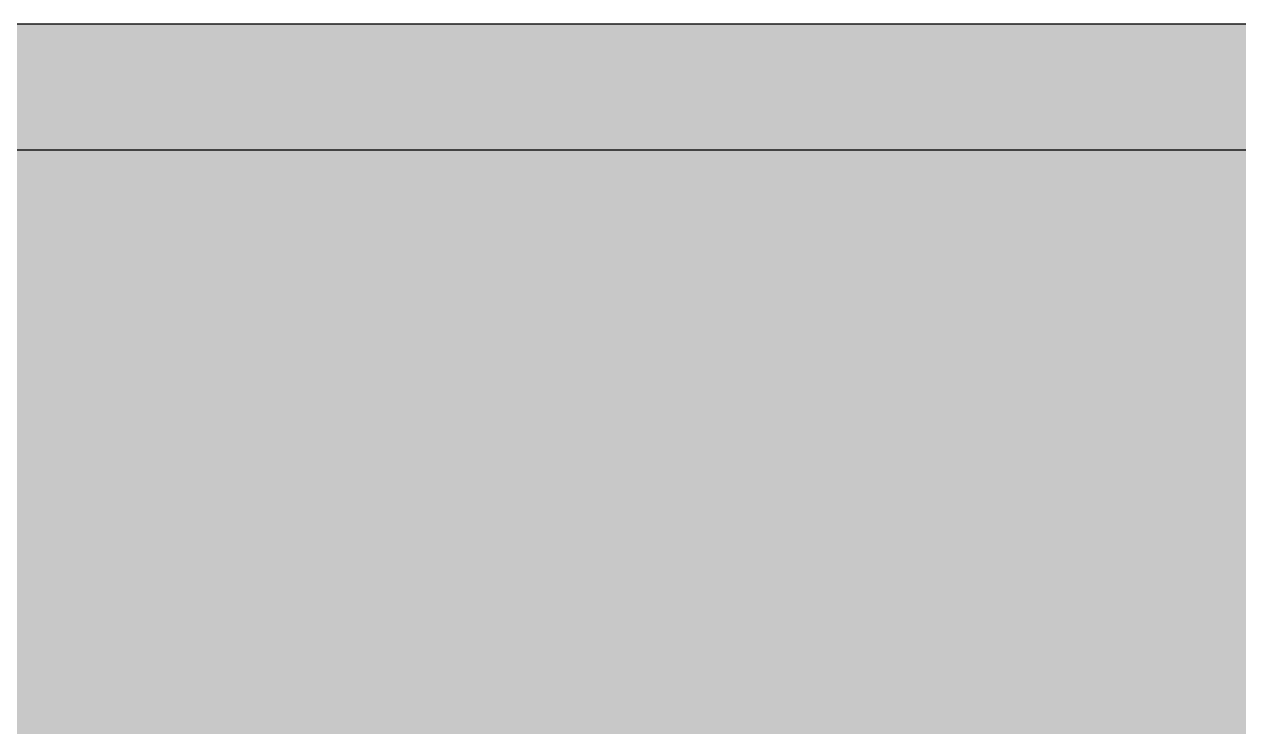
# Model space of a CAD drawing. Header units: metres. Extents: x -6.5 to 29.8, y -1.8 to 5.3.
# Drawn here: x 1.8658 to 1.9623, y 1.1612 to 1.217 of the extents above; entities that cross this region are included whole.
import ezdxf

# ---------------------------------------------------------------- set-up
doc = ezdxf.new("R2010")
doc.units = ezdxf.units.M
for name, color, linetype, true_color in [('BANDERA$BORDE', 40, 'Continuous', 0xffbf00), ('BANDERA$CIRCULO EXT', 40, 'Continuous', 0xffbf00), ('FONDO', 7, 'Continuous', 0x0f132e)]:
    doc.layers.add(name, color=color, linetype=linetype, true_color=true_color)

msp = doc.modelspace()

# ---------------------------------------------------------------- hatches: boundary and pattern name
at = {"layer": 'BANDERA$CIRCULO EXT'}
h = msp.add_hatch(color=256, dxfattribs=at)
h.paths.add_polyline_path([(1.746795064639294, 1.216973812998108), (1.74677042860865, 1.214754218621947), (1.746695645309861, 1.212515788583242), (1.74656943293154, 1.210259989059167), (1.746390555500581, 1.207988369208337), (1.746157828592169, 1.205702560199721), (1.745870125106118, 1.203404273820409), (1.745526381076743, 1.201095300645614), (1.745125601480951, 1.198777507756894), (1.744666866006912, 1.196452835997549), (1.744149334743568, 1.194123296757463), (1.743572253749474, 1.191790968283256), (1.742934960457997, 1.189457991513571), (1.742236888874868, 1.187126565443504), (1.741477574523461, 1.18479894202658), (1.740656659093035, 1.182477420627292), (1.739773894745537, 1.180164342041921), (1.738829148037494, 1.177862082110136), (1.737822403414969, 1.175573044944624), (1.736753766241589, 1.173299655810715), (1.735623465322269, 1.171044353692508), (1.734431854888405, 1.168809583586301), (1.733179416014037, 1.166597788566193), (1.731866757436668, 1.164411401670344), (1.730494615761159, 1.162252837659594), (1.729063855030176, 1.160124484702858), (1.727575465650195, 1.158028696045828), (1.726030562667771, 1.155967781721036), (1.724430383396778, 1.153944000358185), (1.72277628440341, 1.151959551153824), (1.721069737861869, 1.150016566058889), (1.719312327299735, 1.148117102241374), (1.717505742757948, 1.146263134879453), (1.715651775396027, 1.144456550337666), (1.713752311578513, 1.142699139775532), (1.711809326483577, 1.140992593233992), (1.709824877279217, 1.139338494240624), (1.707801095916366, 1.137738314969631), (1.705740181591574, 1.136193411987207), (1.703644392934544, 1.134705022607226), (1.701516039977808, 1.133274261876243), (1.699357475967057, 1.131902120200733), (1.697171089071209, 1.130589461623365), (1.694959294051101, 1.129337022748996), (1.692724523944894, 1.128145412315132), (1.690469221826687, 1.127015111395812), (1.688195832692778, 1.125946474222433), (1.685906795527266, 1.124939729599908), (1.683604535595481, 1.123994982891865), (1.681291457010111, 1.123112218544366), (1.678969935610822, 1.12229130311394), (1.676642312193898, 1.121531988762534), (1.674310886123831, 1.120833917179405), (1.671977909354146, 1.120196623887928), (1.669645580879939, 1.119619542893833), (1.667316041639853, 1.11910201163049), (1.664991369880508, 1.11864327615645), (1.662673576991788, 1.118242496560659), (1.660364603816992, 1.117898752531283), (1.65806631743768, 1.117611049045232), (1.655780508429064, 1.11737832213682), (1.653508888578234, 1.117199444705861), (1.65125308905416, 1.117073232327541), (1.649014659015454, 1.116998449028751), (1.646795064639294, 1.116973812998108), (1.646795064639294, 0.5414904515406606), (1.660873483721603, 0.5245874077668471), (1.674099888221854, 0.5076282777477543), (1.686474278140046, 0.4906130614833824), (1.69234196763087, 0.4820844210092167), (1.69799665347618, 0.4735417589737311), (1.703438335675975, 0.4649850753769258), (1.708667014230255, 0.4564143702188007), (1.71368268913902, 0.4478296434993558), (1.718485360402271, 0.439230895218591), (1.723075028020007, 0.4306181253765066), (1.727451691992229, 0.4219913339731022), (1.731615352318936, 0.4133505210083781), (1.735566009000128, 0.4046956864823341), (1.739303662035806, 0.3960268303949703), (1.742828311425969, 0.3873439527462867), (1.746139957170617, 0.3786470535362834), (1.749238599269751, 0.3699361327649602), (1.75212423772337, 0.3612111904323173), (1.754796872531474, 0.3524722265383544), (1.757256503694064, 0.3437192410830718), (1.759503131211139, 0.3349522340664695), (1.761536755082699, 0.3261712054885472), (1.763357375308745, 0.3173761553493052), (1.764964991889276, 0.3085670836487434), (1.766359604824292, 0.2997439903868617), (1.767541214113794, 0.2909068755636603), (1.768509819757781, 0.2820557391791391), (1.769265421756254, 0.273190581233298), (1.769808020109211, 0.2643114017261371), (1.779234250420753, 0.244417034515183), (1.78887854206184, 0.2251141030262891), (1.798740895032472, 0.2064026072594556), (1.808821309332649, 0.1882825472146823), (1.819119784962371, 0.1707539228919694), (1.829636321921638, 0.1538167342913168), (1.840370920210451, 0.1374709814127246), (1.851323579828809, 0.1217166642561926), (1.862494300776711, 0.1065537828217209), (1.873883083054159, 0.09198233710930954), (1.885489926661152, 0.07800232711895848), (1.897314831597691, 0.06461375285066773), (1.909357797863774, 0.05181661430443728), (1.921618825459402, 0.03961091148026714), (1.934097914384576, 0.02799664437815732), (1.940419231845742, 0.02241129922287502), (1.946795064639295, 0.0169738129981078), (1.953170897432847, 0.02241129922287502), (1.959492214894013, 0.02799664437815732), (1.971971303819187, 0.03961091148026714), (1.984232331414815, 0.05181661430443728), (1.996275297680899, 0.06461375285066773), (2.008100202617437, 0.07800232711895848), (2.01970704622443, 0.09198233710930954), (2.031095828501878, 0.1065537828217209), (2.04226654944978, 0.1217166642561926), (2.053219209068138, 0.1374709814127246), (2.06395380735695, 0.1538167342913168), (2.074470344316218, 0.1707539228919694), (2.08476881994594, 0.1882825472146823), (2.094849234246117, 0.2064026072594556), (2.104711587216749, 0.2251141030262891), (2.114355878857836, 0.244417034515183), (2.123782109169378, 0.2643114017261371), (2.124324707522335, 0.273190581233298), (2.125080309520808, 0.2820557391791391), (2.126048915164795, 0.2909068755636603), (2.127230524454297, 0.2997439903868617), (2.128625137389313, 0.3085670836487434), (2.130232753969844, 0.3173761553493052), (2.13205337419589, 0.3261712054885472), (2.134086998067451, 0.3349522340664693), (2.136333625584526, 0.3437192410830717), (2.138793256747116, 0.3524722265383543), (2.14146589155522, 0.3612111904323171), (2.144351530008839, 0.3699361327649601), (2.147450172107972, 0.3786470535362833), (2.15076181785262, 0.3873439527462866), (2.154286467242783, 0.3960268303949702), (2.158024120278461, 0.4046956864823339), (2.161974776959653, 0.4133505210083779), (2.16613843728636, 0.421991333973102), (2.170515101258582, 0.4306181253765063), (2.175104768876318, 0.4392308952185909), (2.179907440139569, 0.4478296434993556), (2.184923115048335, 0.4564143702188005), (2.190151793602615, 0.4649850753769256), (2.19559347580241, 0.4735417589737308), (2.201248161647719, 0.4820844210092162), (2.207115851138543, 0.4906130614833819), (2.219490241056735, 0.5076282777477539), (2.232716645556986, 0.5245874077668465), (2.246795064639295, 0.54149045154066), (2.246795064639294, 1.116973812998108), (2.244575470263133, 1.116998449028751), (2.242337040224428, 1.117073232327541), (2.240081240700353, 1.117199444705861), (2.237809620849523, 1.11737832213682), (2.235523811840907, 1.117611049045232), (2.233225525461596, 1.117898752531283), (2.230916552286801, 1.118242496560659), (2.228598759398079, 1.11864327615645), (2.226274087638735, 1.11910201163049), (2.22394454839865, 1.119619542893833), (2.221612219924442, 1.120196623887928), (2.219279243154757, 1.120833917179405), (2.216947817084691, 1.121531988762534), (2.214620193667766, 1.12229130311394), (2.212298672268478, 1.123112218544366), (2.209985593683107, 1.123994982891865), (2.207683333751322, 1.124939729599908), (2.205394296585809, 1.125946474222433), (2.203120907451901, 1.127015111395812), (2.200865605333693, 1.128145412315132), (2.198630835227486, 1.129337022748996), (2.196419040207378, 1.130589461623365), (2.194232653311529, 1.131902120200733), (2.19207408930078, 1.133274261876243), (2.189945736344044, 1.134705022607226), (2.187849947687014, 1.136193411987207), (2.185789033362222, 1.137738314969631), (2.183765251999371, 1.139338494240624), (2.18178080279501, 1.140992593233992), (2.179837817700074, 1.142699139775532), (2.17793835388256, 1.144456550337666), (2.176084386520639, 1.146263134879453), (2.174277801978852, 1.148117102241374), (2.172520391416718, 1.150016566058889), (2.170813844875177, 1.151959551153824), (2.169159745881809, 1.153944000358185), (2.167559566610816, 1.155967781721036), (2.166014663628393, 1.158028696045828), (2.164526274248412, 1.160124484702858), (2.163095513517428, 1.162252837659594), (2.161723371841918, 1.164411401670344), (2.16041071326455, 1.166597788566193), (2.159158274390182, 1.168809583586301), (2.157966663956318, 1.171044353692508), (2.156836363036998, 1.173299655810715), (2.155767725863619, 1.175573044944624), (2.154760981241094, 1.177862082110136), (2.153816234533051, 1.180164342041921), (2.152933470185553, 1.182477420627292), (2.152112554755126, 1.18479894202658), (2.15135324040372, 1.187126565443504), (2.150655168820591, 1.189457991513571), (2.150017875529113, 1.191790968283256), (2.149440794535019, 1.194123296757463), (2.148923263271675, 1.196452835997549), (2.148464527797636, 1.198777507756894), (2.148063748201844, 1.201095300645614), (2.147720004172469, 1.203404273820409), (2.147432300686418, 1.205702560199721), (2.147199573778005, 1.207988369208337), (2.147020696347047, 1.210259989059167), (2.146894483968727, 1.212515788583242), (2.146819700669937, 1.214754218621947), (2.146795064639294, 1.216973812998108)], flags=0)
h.paths.add_polyline_path([(2.086610447010974, 0.2121887453004001), (2.078847718422963, 0.1981083685286606), (2.070954892126924, 0.1843881261053961), (2.062931968122854, 0.1710280180306065), (2.054778946410756, 0.1580280443042918), (2.046495826990628, 0.1453882049264521), (2.038082609862471, 0.1331084998970873), (2.029539295026285, 0.1211889292161975), (2.02086588248207, 0.1096294928837826), (2.012062372229825, 0.0984301908998426), (2.003128764269551, 0.08759102326437757), (1.994065058601248, 0.07711198997738747), (1.984871255224916, 0.0669930910388723), (1.975547354140555, 0.05723432644883207), (1.966093355348164, 0.04783569620726678), (1.956509258847744, 0.03879720031417642), (1.946795064639295, 0.03011883876956101), (1.937080870430846, 0.03879720031417636), (1.927496773930425, 0.04783569620726663), (1.918042775138035, 0.05723432644883185), (1.908718874053673, 0.066993091038872), (1.899525070677341, 0.07711198997738708), (1.890461365009038, 0.0875910232643771), (1.881527757048764, 0.09843019089984203), (1.872724246796519, 0.1096294928837819), (1.864050834252304, 0.1211889292161968), (1.855507519416117, 0.1331084998970865), (1.84709430228796, 0.1453882049264512), (1.838811182867833, 0.1580280443042908), (1.830658161155734, 0.1710280180306054), (1.822635237151665, 0.1843881261053948), (1.814742410855624, 0.1981083685286593), (1.806979682267613, 0.2121887453003986), (1.806779384664897, 0.2135433800732113), (1.806607858220099, 0.2149264378383948), (1.806466352869478, 0.2163380055611747), (1.806356118549291, 0.2177781702067767), (1.806278405195797, 0.2192470187404265), (1.806234462745254, 0.2207446381273495), (1.806225541133919, 0.2222711153327715), (1.806252890298051, 0.2238265373219182), (1.806317760173907, 0.225410991060015), (1.806421400697746, 0.2270245635122877), (1.806565061805825, 0.228667341643962), (1.806749993434403, 0.2303394124202633), (1.806977445519738, 0.2320408628064175), (1.807248667998087, 0.23377177976765), (1.807564910805708, 0.2355322502691866), (1.80792742387886, 0.2373223612762529), (1.8083374571538, 0.2391421997540745), (1.808796260566787, 0.240991852667877), (1.809305084054078, 0.242871406982886), (1.809865177551932, 0.2447809496643273), (1.810477790996606, 0.2467205676774264), (1.811144174324358, 0.248690347987409), (1.811865577471447, 0.2506903775595007), (1.81264325037413, 0.2527207433589271), (1.813478442968666, 0.2547815323509139), (1.814372405191311, 0.2568728315006867), (1.815326386978326, 0.2589947277734712), (1.816341638265966, 0.2611473081344929), (1.817419408990491, 0.2633306595489776), (1.818560949088158, 0.2655448689821508), (1.821040337147951, 0.2700662097654653), (1.823789801935408, 0.2747120262062416), (1.826819342940595, 0.2794830140262846), (1.830138959653575, 0.2843798689473996), (1.833758651564411, 0.2894032866913915), (1.837688418163168, 0.2945539629800655), (1.841938258939909, 0.2998325935352266), (1.846518173384698, 0.3052398740786798), (1.8514381609876, 0.3107765003322303), (1.856708221238678, 0.316443168017683), (1.862338353627996, 0.3222405728568432), (1.868338557645618, 0.3281694105715157), (1.874718832781607, 0.3342303768835057), (1.881489178526029, 0.3404241675146183), (1.888659594368946, 0.3467514781866586), (1.904240634310522, 0.3598094425407423), (1.902675384787102, 0.359501306251481), (1.901026257014901, 0.3591359334311709), (1.899297210437403, 0.3587151897071157), (1.897492204498089, 0.3582409407066193), (1.893670152307946, 0.3571393893855186), (1.889591775992328, 0.3558462044863002), (1.885288751099096, 0.3543763110273951), (1.880792753176108, 0.3527446340272345), (1.871348540432298, 0.3490556294768716), (1.861512542143767, 0.3448985909826611), (1.851538162693386, 0.3403929186920522), (1.841678806464023, 0.3356580127524945), (1.832187877838548, 0.3308132733114375), (1.825598824183023, 0.3272394083634974), (1.822388314191146, 0.3254015922370904), (1.819212328552948, 0.3235016957916145), (1.816054752115746, 0.3215186006139867), (1.812899469726857, 0.3194311882911239), (1.809730366233598, 0.3172183404099431), (1.806531326483285, 0.3148589385573611), (1.803286235323236, 0.312331864320295), (1.799978977600766, 0.3096159992856615), (1.796593438163193, 0.3066902250403777), (1.793113501857833, 0.3035334231713603), (1.789523053532004, 0.3001244752655264), (1.785805978033022, 0.2964422629097929), (1.781946160208203, 0.2924656676910766), (1.777927484904865, 0.2881735711962945), (1.776923672125763, 0.2964054600045033), (1.775740402872194, 0.3046244234107046), (1.774377677144159, 0.3128304614148987), (1.772835494941657, 0.3210235740170854), (1.771113856264689, 0.3292037612172647), (1.769212761113253, 0.3373710230154366), (1.767132209487352, 0.3455253594116012), (1.764872201386983, 0.3536667704057585), (1.762432736812148, 0.3617952559979084), (1.759813815762846, 0.3699108161880509), (1.757015438239078, 0.378013450976186), (1.754037604240843, 0.3861031603623138), (1.750880313768142, 0.3941799443464342), (1.747543566820974, 0.4022438029285473), (1.744027363399339, 0.410294736108653), (1.740331703503238, 0.4183327438867513), (1.736456587132669, 0.4263578262628424), (1.732402014287635, 0.4343699832369259), (1.728167984968133, 0.4423692148090022), (1.723754499174166, 0.4503555209790711), (1.71438915816283, 0.4662893571131869), (1.704305991253627, 0.4821714916392732), (1.693504998446558, 0.4980019245573301), (1.681986179741623, 0.5137806558673574), (1.66974953513882, 0.5295076855693555), (1.656795064638152, 0.545183013663324), (1.656795064639297, 1.107429301497063), (1.658991318696958, 1.107652033891823), (1.661198165312187, 1.107920841048651), (1.663414299657131, 1.108236510164976), (1.665638367560181, 1.108599785043833), (1.667868966971093, 1.109011362856811), (1.670104649655149, 1.109471890939055), (1.672343923118764, 1.109981963633785), (1.674585252767499, 1.110542119204385), (1.676827064295981, 1.111152836832592), (1.679067746307581, 1.111814533721673), (1.6813056531601, 1.112527562323662), (1.683539108031943, 1.113292207709799), (1.685766406201552, 1.114108685103183), (1.687985818531059, 1.11497713759234), (1.690195595143344, 1.115897634043972), (1.692393969279917, 1.116870167232448), (1.694579161325311, 1.117894652202799), (1.69674938298198, 1.118970924882916), (1.698902841578129, 1.120098740959458), (1.701037744489349, 1.121277775030565), (1.703152303653623, 1.122507620046964), (1.705244740157964, 1.123787787051279), (1.707313288873895, 1.125117705223549), (1.709356203118094, 1.126496722238971), (1.711371759313784, 1.127924104941773), (1.713358261627976, 1.129399040336989), (1.715314046559364, 1.130920636899618), (1.717237487451644, 1.132487926198436), (1.719126998907149, 1.134099864829389), (1.720981041076169, 1.135755336651231), (1.722798123797892, 1.13745315531386), (1.724576810569815, 1.139192067067585), (1.72631572232354, 1.140970753839508), (1.728013540986169, 1.142787836561232), (1.729669012808012, 1.144641878730252), (1.731280951438964, 1.146531390185757), (1.732848240737783, 1.148454831078036), (1.734369837300412, 1.150410616009424), (1.735844772695627, 1.152397118323615), (1.73727215539843, 1.154412674519306), (1.738651172413852, 1.156455588763505), (1.739981090586122, 1.158524137479436), (1.741261257590437, 1.160616573983777), (1.742491102606837, 1.162731133148052), (1.743670136677944, 1.164866036059272), (1.744797952754484, 1.16701949465542), (1.745874225434602, 1.16918971631209), (1.746898710404953, 1.171374908357484), (1.747871243593429, 1.173573282494058), (1.748791740045061, 1.175783059106342), (1.749660192534219, 1.17800247143585), (1.750476669927603, 1.180229769605459), (1.75124131531374, 1.182463224477302), (1.751954343915728, 1.184701131329821), (1.75261604080481, 1.186941813341421), (1.753226758433017, 1.189183624869903), (1.753786914003618, 1.191424954518638), (1.754296986698347, 1.193664227982252), (1.754757514780591, 1.195899910666309), (1.755169092593569, 1.198130510077221), (1.755532367472427, 1.200354577980272), (1.755848036588751, 1.202570712325215), (1.75611684374558, 1.204777558940444), (1.75633957614034, 1.206973812998105), (2.13725055313825, 1.206973812998105), (2.13747328553301, 1.204777558940444), (2.137742092689838, 1.202570712325215), (2.138057761806163, 1.200354577980271), (2.13842103668502, 1.198130510077221), (2.138832614497999, 1.195899910666309), (2.139293142580242, 1.193664227982252), (2.139803215274971, 1.191424954518638), (2.140363370845571, 1.189183624869903), (2.140974088473779, 1.186941813341421), (2.14163578536286, 1.18470113132982), (2.142348813964848, 1.182463224477301), (2.143113459350985, 1.180229769605458), (2.143929936744369, 1.178002471435849), (2.144798389233527, 1.175783059106342), (2.145718885685159, 1.173573282494057), (2.146691418873635, 1.171374908357484), (2.147715903843986, 1.169189716312091), (2.148792176524104, 1.16701949465542), (2.149919992600644, 1.164866036059272), (2.151099026671751, 1.162731133148052), (2.152328871688151, 1.160616573983777), (2.153609038692466, 1.158524137479436), (2.154938956864736, 1.156455588763505), (2.156317973880157, 1.154412674519306), (2.15774535658296, 1.152397118323616), (2.159220291978175, 1.150410616009425), (2.160741888540804, 1.148454831078036), (2.162309177839623, 1.146531390185757), (2.163921116470576, 1.144641878730252), (2.165576588292419, 1.142787836561232), (2.167274406955047, 1.140970753839509), (2.169013318708771, 1.139192067067585), (2.170792005480695, 1.137453155313861), (2.172609088202419, 1.135755336651232), (2.174463130371438, 1.134099864829389), (2.176352641826944, 1.132487926198437), (2.178276082719222, 1.130920636899618), (2.18023186765061, 1.129399040336989), (2.182218369964802, 1.127924104941774), (2.184233926160492, 1.126496722238971), (2.186276840404691, 1.12511770522355), (2.188345389120622, 1.12378778705128), (2.190437825624963, 1.122507620046965), (2.192552384789238, 1.121277775030565), (2.194687287700458, 1.120098740959458), (2.196840746296606, 1.118970924882917), (2.199010967953277, 1.1178946522028), (2.20119615999867, 1.116870167232449), (2.203394534135243, 1.115897634043973), (2.205604310747528, 1.114977137592341), (2.207823723077035, 1.114108685103183), (2.210051021246644, 1.113292207709799), (2.212284476118487, 1.112527562323662), (2.214522382971007, 1.111814533721674), (2.216763064982607, 1.111152836832593), (2.219004876511089, 1.110542119204385), (2.221246206159824, 1.109981963633786), (2.223485479623438, 1.109471890939056), (2.225721162307495, 1.109011362856812), (2.227951761718406, 1.108599785043834), (2.230175829621456, 1.108236510164977), (2.2323919639664, 1.107920841048652), (2.234598810581629, 1.107652033891823), (2.23679506463929, 1.107429301497064), (2.236795064640436, 0.5451830136633229), (2.223840594139768, 0.5295076855693545), (2.211603949536966, 0.5137806558673566), (2.20008513083203, 0.4980019245573291), (2.189284138024961, 0.4821714916392723), (2.179200971115759, 0.4662893571131861), (2.169835630104424, 0.4503555209790704), (2.165422144310456, 0.4423692148090015), (2.161188114990954, 0.4343699832369253), (2.157133542145919, 0.4263578262628417), (2.153258425775352, 0.4183327438867507), (2.14956276587925, 0.4102947361086524), (2.146046562457615, 0.4022438029285468), (2.142709815510447, 0.3941799443464337), (2.139552525037745, 0.3861031603623133), (2.13657469103951, 0.3780134509761855), (2.133776313515742, 0.3699108161880504), (2.131157392466441, 0.361795255997908), (2.128717927891606, 0.3536667704057582), (2.126457919791237, 0.345525359411601), (2.124377368165336, 0.3373710230154364), (2.122476273013901, 0.3292037612172646), (2.120754634336932, 0.3210235740170853), (2.11921245213443, 0.3128304614148987), (2.117849726406395, 0.3046244234107047), (2.116666457152827, 0.2964054600045033), (2.115662644373725, 0.2881735711962946), (2.111643969070387, 0.2924656676910767), (2.107784151245568, 0.2964422629097929), (2.104067075746585, 0.3001244752655264), (2.100476627420756, 0.3035334231713603), (2.096996691115396, 0.3066902250403777), (2.093611151677823, 0.3096159992856615), (2.090303893955354, 0.312331864320295), (2.087058802795304, 0.3148589385573611), (2.083859763044991, 0.3172183404099431), (2.080690659551732, 0.3194311882911239), (2.077535377162843, 0.3215186006139867), (2.074377800725641, 0.3235016957916145), (2.071201815087444, 0.3254015922370904), (2.067991305095567, 0.3272394083634974), (2.061402251440041, 0.3308132733114375), (2.051911322814566, 0.3356580127524945), (2.042051966585203, 0.3403929186920522), (2.032077587134822, 0.3448985909826611), (2.022241588846292, 0.3490556294768716), (2.012797376102482, 0.3527446340272345), (2.008301378179493, 0.3543763110273951), (2.003998353286261, 0.3558462044863002), (1.999919976970644, 0.3571393893855186), (1.9960979247805, 0.3582409407066193), (1.994292918841186, 0.3587151897071157), (1.992563872263688, 0.3591359334311709), (1.990914744491488, 0.359501306251481), (1.989349494968067, 0.3598094425407423), (2.004930534909643, 0.3467514781866571), (2.012100950752558, 0.3404241675146131), (2.018871296496975, 0.3342303768834934), (2.025251571632959, 0.3281694105714917), (2.031251775650571, 0.3222405728568017), (2.036881908039875, 0.3164431680176172), (2.042151968290936, 0.3107765003321319), (2.047071955893815, 0.3052398740785398), (2.051651870338576, 0.2998325935350346), (2.055901711115284, 0.2945539629798099), (2.059831477713999, 0.2894032866910597), (2.063451169624787, 0.2843798689469776), (2.066770786337709, 0.2794830140257577), (2.06980032734283, 0.2747120262055934), (2.072549792130213, 0.2700662097646787), (2.075029180189921, 0.2655448689812072), (2.076170720287542, 0.2633306595479483), (2.077248491012018, 0.2611473081333729), (2.078263742299606, 0.2589947277722552), (2.079217724086566, 0.2568728314993696), (2.080111686309154, 0.25478153234949), (2.080946878903629, 0.2527207433573908), (2.081724551806248, 0.2506903775578462), (2.08244595495327, 0.2486903479856305), (2.083112338280952, 0.2467205676755178), (2.083724951725552, 0.2447809496622824), (2.084285045223329, 0.2428714069806985), (2.08479386871054, 0.2409918526655403), (2.085252672123443, 0.2391421997515821), (2.085662705398295, 0.237322361273598), (2.086025218471355, 0.2355322502663623), (2.086341461278881, 0.2337717797646493), (2.086612683757131, 0.2320408628032331), (2.086840135842363, 0.2303394124168879), (2.087025067470833, 0.228667341640388), (2.087168728578801, 0.2270245635085077), (2.087272369102524, 0.225410991056021), (2.087337238978261, 0.2238265373177023), (2.087364588142268, 0.2222711153283258), (2.087355666530805, 0.2207446381226656), (2.087311724080128, 0.2192470187354961), (2.087234010726497, 0.2177781702015914), (2.087123776406168, 0.2163380055557258), (2.086982271055399, 0.2149264378326734), (2.08681074461045, 0.2135433800672086)], flags=0)
at = {"layer": 'FONDO'}
msp.add_hatch(color=256, dxfattribs=at).paths.add_polyline_path([(2.086610447010974, 0.2121887453004001), (2.078847718422963, 0.1981083685286606), (2.070954892126924, 0.1843881261053961), (2.062931968122854, 0.1710280180306065), (2.054778946410756, 0.1580280443042918), (2.046495826990628, 0.1453882049264521), (2.038082609862471, 0.1331084998970873), (2.029539295026285, 0.1211889292161975), (2.02086588248207, 0.1096294928837826), (2.012062372229825, 0.0984301908998426), (2.003128764269551, 0.08759102326437757), (1.994065058601248, 0.07711198997738747), (1.984871255224916, 0.0669930910388723), (1.975547354140555, 0.05723432644883207), (1.966093355348164, 0.04783569620726678), (1.956509258847744, 0.03879720031417642), (1.946795064639295, 0.03011883876956101), (1.937080870430846, 0.03879720031417636), (1.927496773930425, 0.04783569620726663), (1.918042775138035, 0.05723432644883185), (1.908718874053673, 0.066993091038872), (1.899525070677341, 0.07711198997738708), (1.890461365009038, 0.0875910232643771), (1.881527757048764, 0.09843019089984203), (1.872724246796519, 0.1096294928837819), (1.864050834252304, 0.1211889292161968), (1.855507519416117, 0.1331084998970865), (1.84709430228796, 0.1453882049264512), (1.838811182867833, 0.1580280443042908), (1.830658161155734, 0.1710280180306054), (1.822635237151665, 0.1843881261053948), (1.814742410855624, 0.1981083685286593), (1.806979682267613, 0.2121887453003986), (1.806779384664897, 0.2135433800732113), (1.806607858220099, 0.2149264378383948), (1.806466352869478, 0.2163380055611747), (1.806356118549291, 0.2177781702067767), (1.806278405195797, 0.2192470187404265), (1.806234462745254, 0.2207446381273495), (1.806225541133919, 0.2222711153327715), (1.806252890298051, 0.2238265373219182), (1.806317760173907, 0.225410991060015), (1.806421400697746, 0.2270245635122877), (1.806565061805825, 0.228667341643962), (1.806749993434403, 0.2303394124202633), (1.806977445519738, 0.2320408628064175), (1.807248667998087, 0.23377177976765), (1.807564910805708, 0.2355322502691866), (1.80792742387886, 0.2373223612762529), (1.8083374571538, 0.2391421997540745), (1.808796260566787, 0.240991852667877), (1.809305084054078, 0.242871406982886), (1.809865177551932, 0.2447809496643273), (1.810477790996606, 0.2467205676774264), (1.811144174324358, 0.248690347987409), (1.811865577471447, 0.2506903775595007), (1.81264325037413, 0.2527207433589271), (1.813478442968666, 0.2547815323509139), (1.814372405191311, 0.2568728315006867), (1.815326386978326, 0.2589947277734712), (1.816341638265966, 0.2611473081344929), (1.817419408990491, 0.2633306595489776), (1.818560949088158, 0.2655448689821508), (1.821040337147951, 0.2700662097654653), (1.823789801935408, 0.2747120262062416), (1.826819342940595, 0.2794830140262846), (1.830138959653575, 0.2843798689473996), (1.833758651564411, 0.2894032866913915), (1.837688418163168, 0.2945539629800655), (1.841938258939909, 0.2998325935352266), (1.846518173384698, 0.3052398740786798), (1.8514381609876, 0.3107765003322303), (1.856708221238678, 0.316443168017683), (1.862338353627996, 0.3222405728568432), (1.868338557645618, 0.3281694105715157), (1.874718832781607, 0.3342303768835057), (1.881489178526029, 0.3404241675146183), (1.888659594368946, 0.3467514781866586), (1.904240634310522, 0.3598094425407423), (1.902675384787102, 0.359501306251481), (1.901026257014901, 0.3591359334311709), (1.899297210437403, 0.3587151897071157), (1.897492204498089, 0.3582409407066193), (1.893670152307946, 0.3571393893855186), (1.889591775992328, 0.3558462044863002), (1.885288751099096, 0.3543763110273951), (1.880792753176108, 0.3527446340272345), (1.871348540432298, 0.3490556294768716), (1.861512542143767, 0.3448985909826611), (1.851538162693386, 0.3403929186920522), (1.841678806464023, 0.3356580127524945), (1.832187877838548, 0.3308132733114375), (1.825598824183023, 0.3272394083634974), (1.822388314191146, 0.3254015922370904), (1.819212328552948, 0.3235016957916145), (1.816054752115746, 0.3215186006139867), (1.812899469726857, 0.3194311882911239), (1.809730366233598, 0.3172183404099431), (1.806531326483285, 0.3148589385573611), (1.803286235323236, 0.312331864320295), (1.799978977600766, 0.3096159992856615), (1.796593438163193, 0.3066902250403777), (1.793113501857833, 0.3035334231713603), (1.789523053532004, 0.3001244752655264), (1.785805978033022, 0.2964422629097929), (1.781946160208203, 0.2924656676910766), (1.777927484904865, 0.2881735711962945), (1.776923672125763, 0.2964054600045033), (1.775740402872194, 0.3046244234107046), (1.774377677144159, 0.3128304614148987), (1.772835494941657, 0.3210235740170854), (1.771113856264689, 0.3292037612172647), (1.769212761113253, 0.3373710230154366), (1.767132209487352, 0.3455253594116012), (1.764872201386983, 0.3536667704057585), (1.762432736812148, 0.3617952559979084), (1.759813815762846, 0.3699108161880509), (1.757015438239078, 0.378013450976186), (1.754037604240843, 0.3861031603623138), (1.750880313768142, 0.3941799443464342), (1.747543566820974, 0.4022438029285473), (1.744027363399339, 0.410294736108653), (1.740331703503238, 0.4183327438867513), (1.736456587132669, 0.4263578262628424), (1.732402014287635, 0.4343699832369259), (1.728167984968133, 0.4423692148090022), (1.723754499174166, 0.4503555209790711), (1.71438915816283, 0.4662893571131869), (1.704305991253627, 0.4821714916392732), (1.693504998446558, 0.4980019245573301), (1.681986179741623, 0.5137806558673574), (1.66974953513882, 0.5295076855693555), (1.656795064638152, 0.545183013663324), (1.656795064639297, 1.107429301497063), (1.658991318696958, 1.107652033891823), (1.661198165312187, 1.107920841048651), (1.663414299657131, 1.108236510164976), (1.665638367560181, 1.108599785043833), (1.667868966971093, 1.109011362856811), (1.670104649655149, 1.109471890939055), (1.672343923118764, 1.109981963633785), (1.674585252767499, 1.110542119204385), (1.676827064295981, 1.111152836832592), (1.679067746307581, 1.111814533721673), (1.6813056531601, 1.112527562323662), (1.683539108031943, 1.113292207709799), (1.685766406201552, 1.114108685103183), (1.687985818531059, 1.11497713759234), (1.690195595143344, 1.115897634043972), (1.692393969279917, 1.116870167232448), (1.694579161325311, 1.117894652202799), (1.69674938298198, 1.118970924882916), (1.698902841578129, 1.120098740959458), (1.701037744489349, 1.121277775030565), (1.703152303653623, 1.122507620046964), (1.705244740157964, 1.123787787051279), (1.707313288873895, 1.125117705223549), (1.709356203118094, 1.126496722238971), (1.711371759313784, 1.127924104941773), (1.713358261627976, 1.129399040336989), (1.715314046559364, 1.130920636899618), (1.717237487451644, 1.132487926198436), (1.719126998907149, 1.134099864829389), (1.720981041076169, 1.135755336651231), (1.722798123797892, 1.13745315531386), (1.724576810569815, 1.139192067067585), (1.72631572232354, 1.140970753839508), (1.728013540986169, 1.142787836561232), (1.729669012808012, 1.144641878730252), (1.731280951438964, 1.146531390185757), (1.732848240737783, 1.148454831078036), (1.734369837300412, 1.150410616009424), (1.735844772695627, 1.152397118323615), (1.73727215539843, 1.154412674519306), (1.738651172413852, 1.156455588763505), (1.739981090586122, 1.158524137479436), (1.741261257590437, 1.160616573983777), (1.742491102606837, 1.162731133148052), (1.743670136677944, 1.164866036059272), (1.744797952754484, 1.16701949465542), (1.745874225434602, 1.16918971631209), (1.746898710404953, 1.171374908357484), (1.747871243593429, 1.173573282494058), (1.748791740045061, 1.175783059106342), (1.749660192534219, 1.17800247143585), (1.750476669927603, 1.180229769605459), (1.75124131531374, 1.182463224477302), (1.751954343915728, 1.184701131329821), (1.75261604080481, 1.186941813341421), (1.753226758433017, 1.189183624869903), (1.753786914003618, 1.191424954518638), (1.754296986698347, 1.193664227982252), (1.754757514780591, 1.195899910666309), (1.755169092593569, 1.198130510077221), (1.755532367472427, 1.200354577980272), (1.755848036588751, 1.202570712325215), (1.75611684374558, 1.204777558940444), (1.75633957614034, 1.206973812998105), (2.13725055313825, 1.206973812998105), (2.13747328553301, 1.204777558940444), (2.137742092689838, 1.202570712325215), (2.138057761806163, 1.200354577980271), (2.13842103668502, 1.198130510077221), (2.138832614497999, 1.195899910666309), (2.139293142580242, 1.193664227982252), (2.139803215274971, 1.191424954518638), (2.140363370845571, 1.189183624869903), (2.140974088473779, 1.186941813341421), (2.14163578536286, 1.18470113132982), (2.142348813964848, 1.182463224477301), (2.143113459350985, 1.180229769605458), (2.143929936744369, 1.178002471435849), (2.144798389233527, 1.175783059106342), (2.145718885685159, 1.173573282494057), (2.146691418873635, 1.171374908357484), (2.147715903843986, 1.169189716312091), (2.148792176524104, 1.16701949465542), (2.149919992600644, 1.164866036059272), (2.151099026671751, 1.162731133148052), (2.152328871688151, 1.160616573983777), (2.153609038692466, 1.158524137479436), (2.154938956864736, 1.156455588763505), (2.156317973880157, 1.154412674519306), (2.15774535658296, 1.152397118323616), (2.159220291978175, 1.150410616009425), (2.160741888540804, 1.148454831078036), (2.162309177839623, 1.146531390185757), (2.163921116470576, 1.144641878730252), (2.165576588292419, 1.142787836561232), (2.167274406955047, 1.140970753839509), (2.169013318708771, 1.139192067067585), (2.170792005480695, 1.137453155313861), (2.172609088202419, 1.135755336651232), (2.174463130371438, 1.134099864829389), (2.176352641826944, 1.132487926198437), (2.178276082719222, 1.130920636899618), (2.18023186765061, 1.129399040336989), (2.182218369964802, 1.127924104941774), (2.184233926160492, 1.126496722238971), (2.186276840404691, 1.12511770522355), (2.188345389120622, 1.12378778705128), (2.190437825624963, 1.122507620046965), (2.192552384789238, 1.121277775030565), (2.194687287700458, 1.120098740959458), (2.196840746296606, 1.118970924882917), (2.199010967953277, 1.1178946522028), (2.20119615999867, 1.116870167232449), (2.203394534135243, 1.115897634043973), (2.205604310747528, 1.114977137592341), (2.207823723077035, 1.114108685103183), (2.210051021246644, 1.113292207709799), (2.212284476118487, 1.112527562323662), (2.214522382971007, 1.111814533721674), (2.216763064982607, 1.111152836832593), (2.219004876511089, 1.110542119204385), (2.221246206159824, 1.109981963633786), (2.223485479623438, 1.109471890939056), (2.225721162307495, 1.109011362856812), (2.227951761718406, 1.108599785043834), (2.230175829621456, 1.108236510164977), (2.2323919639664, 1.107920841048652), (2.234598810581629, 1.107652033891823), (2.23679506463929, 1.107429301497064), (2.236795064640436, 0.5451830136633229), (2.223840594139768, 0.5295076855693545), (2.211603949536966, 0.5137806558673566), (2.20008513083203, 0.4980019245573291), (2.189284138024961, 0.4821714916392723), (2.179200971115759, 0.4662893571131861), (2.169835630104424, 0.4503555209790704), (2.165422144310456, 0.4423692148090015), (2.161188114990954, 0.4343699832369253), (2.157133542145919, 0.4263578262628417), (2.153258425775352, 0.4183327438867507), (2.14956276587925, 0.4102947361086524), (2.146046562457615, 0.4022438029285468), (2.142709815510447, 0.3941799443464337), (2.139552525037745, 0.3861031603623133), (2.13657469103951, 0.3780134509761855), (2.133776313515742, 0.3699108161880504), (2.131157392466441, 0.361795255997908), (2.128717927891606, 0.3536667704057582), (2.126457919791237, 0.345525359411601), (2.124377368165336, 0.3373710230154364), (2.122476273013901, 0.3292037612172646), (2.120754634336932, 0.3210235740170853), (2.11921245213443, 0.3128304614148987), (2.117849726406395, 0.3046244234107047), (2.116666457152827, 0.2964054600045033), (2.115662644373725, 0.2881735711962946), (2.111643969070387, 0.2924656676910767), (2.107784151245568, 0.2964422629097929), (2.104067075746585, 0.3001244752655264), (2.100476627420756, 0.3035334231713603), (2.096996691115396, 0.3066902250403777), (2.093611151677823, 0.3096159992856615), (2.090303893955354, 0.312331864320295), (2.087058802795304, 0.3148589385573611), (2.083859763044991, 0.3172183404099431), (2.080690659551732, 0.3194311882911239), (2.077535377162843, 0.3215186006139867), (2.074377800725641, 0.3235016957916145), (2.071201815087444, 0.3254015922370904), (2.067991305095567, 0.3272394083634974), (2.061402251440041, 0.3308132733114375), (2.051911322814566, 0.3356580127524945), (2.042051966585203, 0.3403929186920522), (2.032077587134822, 0.3448985909826611), (2.022241588846292, 0.3490556294768716), (2.012797376102482, 0.3527446340272345), (2.008301378179493, 0.3543763110273951), (2.003998353286261, 0.3558462044863002), (1.999919976970644, 0.3571393893855186), (1.9960979247805, 0.3582409407066193), (1.994292918841186, 0.3587151897071157), (1.992563872263688, 0.3591359334311709), (1.990914744491488, 0.359501306251481), (1.989349494968067, 0.3598094425407423), (2.004930534909643, 0.3467514781866571), (2.012100950752558, 0.3404241675146131), (2.018871296496975, 0.3342303768834934), (2.025251571632959, 0.3281694105714917), (2.031251775650571, 0.3222405728568017), (2.036881908039875, 0.3164431680176172), (2.042151968290936, 0.3107765003321319), (2.047071955893815, 0.3052398740785398), (2.051651870338576, 0.2998325935350346), (2.055901711115284, 0.2945539629798099), (2.059831477713999, 0.2894032866910597), (2.063451169624787, 0.2843798689469776), (2.066770786337709, 0.2794830140257577), (2.06980032734283, 0.2747120262055934), (2.072549792130213, 0.2700662097646787), (2.075029180189921, 0.2655448689812072), (2.076170720287542, 0.2633306595479483), (2.077248491012018, 0.2611473081333729), (2.078263742299606, 0.2589947277722552), (2.079217724086566, 0.2568728314993696), (2.080111686309154, 0.25478153234949), (2.080946878903629, 0.2527207433573908), (2.081724551806248, 0.2506903775578462), (2.08244595495327, 0.2486903479856305), (2.083112338280952, 0.2467205676755178), (2.083724951725552, 0.2447809496622824), (2.084285045223329, 0.2428714069806985), (2.08479386871054, 0.2409918526655403), (2.085252672123443, 0.2391421997515821), (2.085662705398295, 0.237322361273598), (2.086025218471355, 0.2355322502663623), (2.086341461278881, 0.2337717797646493), (2.086612683757131, 0.2320408628032331), (2.086840135842363, 0.2303394124168879), (2.087025067470833, 0.228667341640388), (2.087168728578801, 0.2270245635085077), (2.087272369102524, 0.225410991056021), (2.087337238978261, 0.2238265373177023), (2.087364588142268, 0.2222711153283258), (2.087355666530805, 0.2207446381226656), (2.087311724080128, 0.2192470187354961), (2.087234010726497, 0.2177781702015914), (2.087123776406168, 0.2163380055557258), (2.086982271055399, 0.2149264378326734), (2.08681074461045, 0.2135433800672086)], flags=0)

# ---------------------------------------------------------------- linework, layer by layer
at = {"layer": 'BANDERA$BORDE'}
msp.add_line((2.13725055313825, 1.206973812998105), (1.75633957614035, 1.206973812998108), dxfattribs=at)
msp.add_open_spline([(2.146795064639294, 1.216973812998108), (1.946795064639294, 1.216973812998108), (1.746795064639294, 1.216973812998108)], degree=2, dxfattribs=at)

doc.saveas('drawing.dxf')
